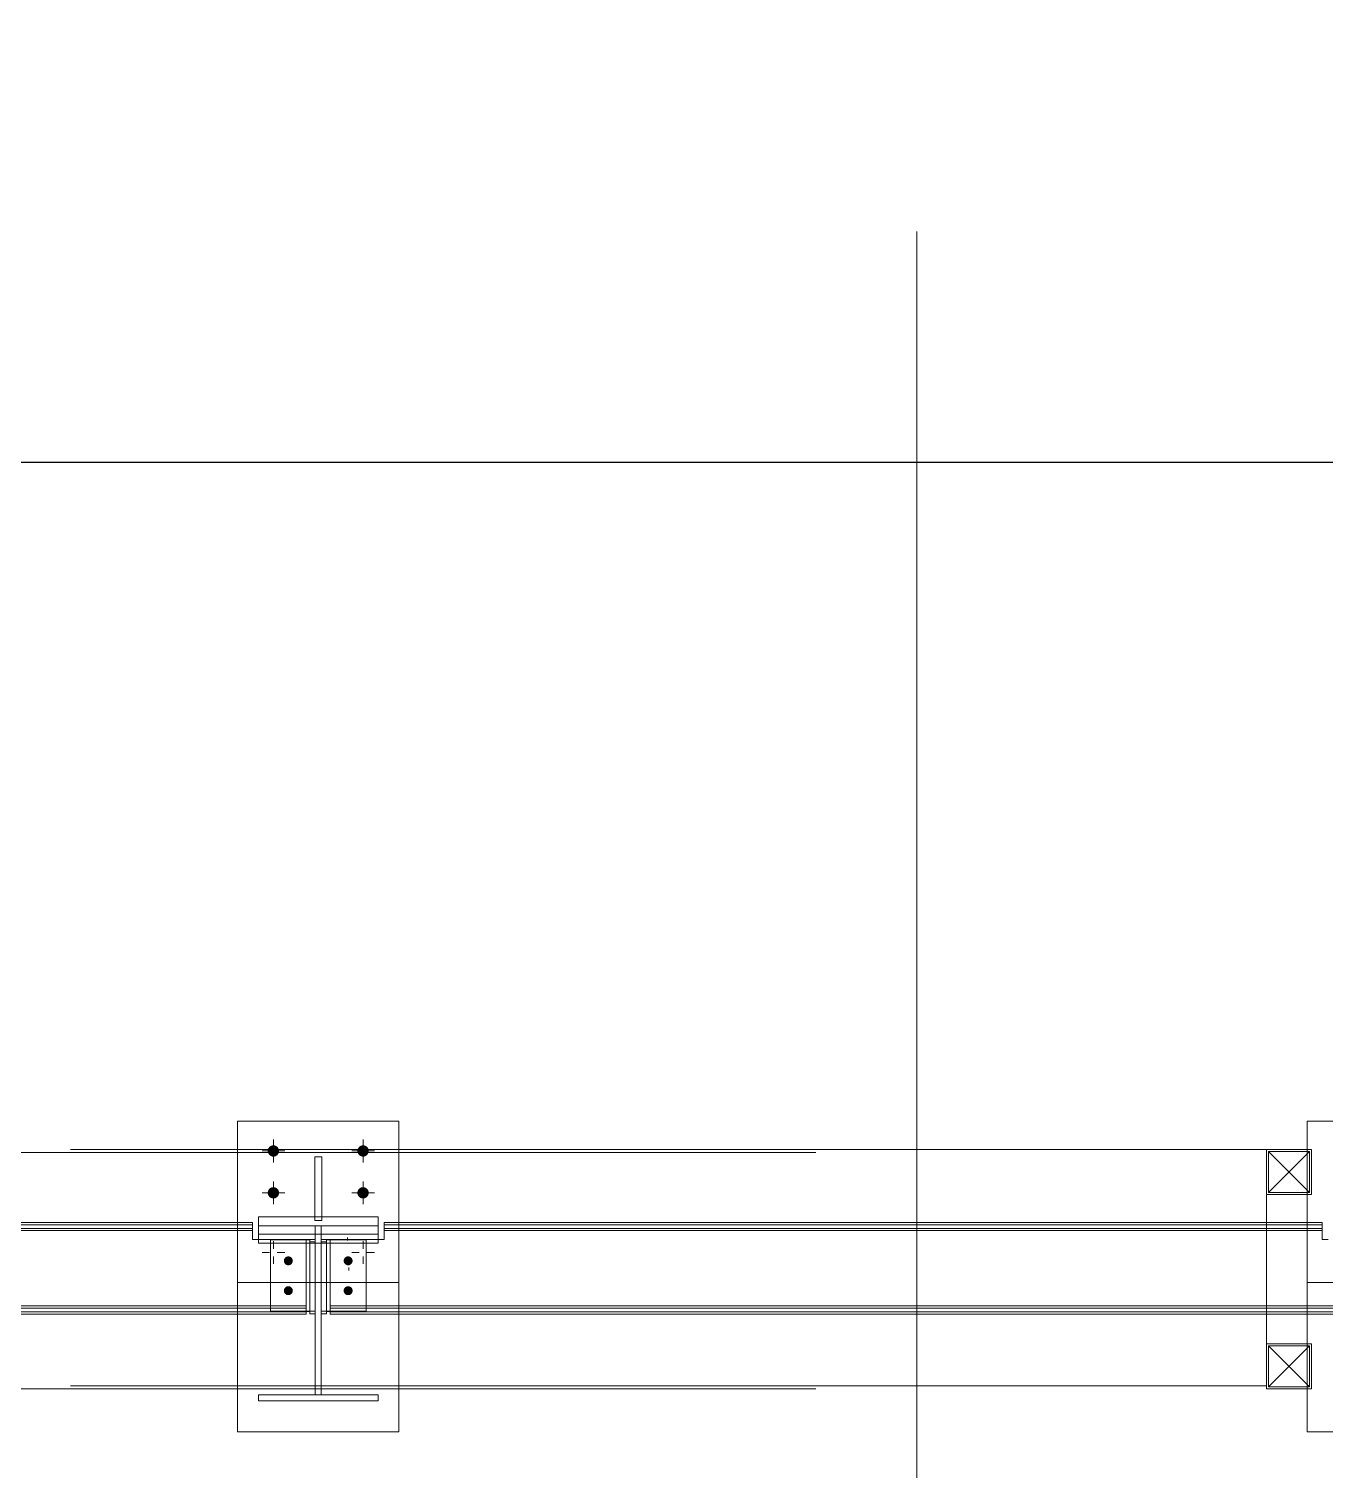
# Model space of a CAD drawing. Header units: millimetres. Extents: x 652937 to 1670132, y 1473552 to 2851037.
# Drawn here: x 663473.683 to 663475.851, y 1524559.302 to 1524561.713 of the extents above; entities that cross this region are included whole.
import ezdxf

# ---------------------------------------------------------------- set-up
doc = ezdxf.new("R2010")
doc.units = ezdxf.units.MM
for name, pattern in [('Grid Line', [22.225, 12.7, -3.175, 3.175, -3.175]), ('XKITLINE00', [0]), ('XKITLINE02', [4, 2, -2])]:
    doc.linetypes.add(name, pattern=pattern)
for name, color, linetype, lineweight in [('Bolt', 7, 'Continuous', 0), ('Part', 7, 'Continuous', 0), ('Z-030-M_GRID', 7, 'Continuous', 9)]:
    doc.layers.add(name, color=color, linetype=linetype, lineweight=lineweight)

# ---------------------------------------------------------------- blocks, each defined once
blk = doc.blocks.new('co')
at = {"layer": 'Bolt'}
for points in [[(663360.5592, 1524559.8378), (663360.5598, 1524559.8396), (663360.5607, 1524559.8412), (663360.5618, 1524559.8427), (663360.5633, 1524559.8438), (663360.5649, 1524559.8447), (663360.5667, 1524559.8453), (663360.5686, 1524559.8454), (663360.5704, 1524559.8453), (663360.5722, 1524559.8447), (663360.5738, 1524559.8438), (663360.5753, 1524559.8427), (663360.5765, 1524559.8412), (663360.5773, 1524559.8396), (663360.5779, 1524559.8378), (663360.5781, 1524559.8359), (663360.5779, 1524559.8341), (663360.5773, 1524559.8323), (663360.5765, 1524559.8307), (663360.5753, 1524559.8292), (663360.5738, 1524559.828), (663360.5722, 1524559.8272), (663360.5704, 1524559.8266), (663360.5686, 1524559.8264), (663360.5667, 1524559.8266), (663360.5649, 1524559.8272), (663360.5633, 1524559.828), (663360.5618, 1524559.8292), (663360.5607, 1524559.8307), (663360.5598, 1524559.8323), (663360.5592, 1524559.8341), (663360.5591, 1524559.8359)], [(663360.7092, 1524559.8378), (663360.7098, 1524559.8396), (663360.7107, 1524559.8412), (663360.7118, 1524559.8427), (663360.7133, 1524559.8438), (663360.7149, 1524559.8447), (663360.7167, 1524559.8453), (663360.7186, 1524559.8454), (663360.7204, 1524559.8453), (663360.7222, 1524559.8447), (663360.7238, 1524559.8438), (663360.7253, 1524559.8427), (663360.7265, 1524559.8412), (663360.7273, 1524559.8396), (663360.7279, 1524559.8378), (663360.7281, 1524559.8359), (663360.7279, 1524559.8341), (663360.7273, 1524559.8323), (663360.7265, 1524559.8307), (663360.7253, 1524559.8292), (663360.7238, 1524559.828), (663360.7222, 1524559.8272), (663360.7204, 1524559.8266), (663360.7186, 1524559.8264), (663360.7167, 1524559.8266), (663360.7149, 1524559.8272), (663360.7133, 1524559.828), (663360.7118, 1524559.8292), (663360.7107, 1524559.8307), (663360.7098, 1524559.8323), (663360.7092, 1524559.8341), (663360.7091, 1524559.8359)], [(663360.5592, 1524559.7678), (663360.5598, 1524559.7696), (663360.5607, 1524559.7712), (663360.5618, 1524559.7727), (663360.5633, 1524559.7738), (663360.5649, 1524559.7747), (663360.5667, 1524559.7753), (663360.5686, 1524559.7754), (663360.5704, 1524559.7753), (663360.5722, 1524559.7747), (663360.5738, 1524559.7738), (663360.5753, 1524559.7727), (663360.5765, 1524559.7712), (663360.5773, 1524559.7696), (663360.5779, 1524559.7678), (663360.5781, 1524559.7659), (663360.5779, 1524559.7641), (663360.5773, 1524559.7623), (663360.5765, 1524559.7607), (663360.5753, 1524559.7592), (663360.5738, 1524559.758), (663360.5722, 1524559.7572), (663360.5704, 1524559.7566), (663360.5686, 1524559.7564), (663360.5667, 1524559.7566), (663360.5649, 1524559.7572), (663360.5633, 1524559.758), (663360.5618, 1524559.7592), (663360.5607, 1524559.7607), (663360.5598, 1524559.7623), (663360.5592, 1524559.7641), (663360.5591, 1524559.7659)], [(663360.7092, 1524559.7678), (663360.7098, 1524559.7696), (663360.7107, 1524559.7712), (663360.7118, 1524559.7727), (663360.7133, 1524559.7738), (663360.7149, 1524559.7747), (663360.7167, 1524559.7753), (663360.7186, 1524559.7754), (663360.7204, 1524559.7753), (663360.7222, 1524559.7747), (663360.7238, 1524559.7738), (663360.7253, 1524559.7727), (663360.7265, 1524559.7712), (663360.7273, 1524559.7696), (663360.7279, 1524559.7678), (663360.7281, 1524559.7659), (663360.7279, 1524559.7641), (663360.7273, 1524559.7623), (663360.7265, 1524559.7607), (663360.7253, 1524559.7592), (663360.7238, 1524559.758), (663360.7222, 1524559.7572), (663360.7204, 1524559.7566), (663360.7186, 1524559.7564), (663360.7167, 1524559.7566), (663360.7149, 1524559.7572), (663360.7133, 1524559.758), (663360.7118, 1524559.7592), (663360.7107, 1524559.7607), (663360.7098, 1524559.7623), (663360.7092, 1524559.7641), (663360.7091, 1524559.7659)], [(663360.595, 1524559.6595), (663360.5964, 1524559.6591), (663360.5977, 1524559.6584), (663360.5989, 1524559.6575), (663360.5998, 1524559.6563), (663360.6005, 1524559.655), (663360.6009, 1524559.6536), (663360.6011, 1524559.6522), (663360.6009, 1524559.6507), (663360.6005, 1524559.6493), (663360.5998, 1524559.648), (663360.5989, 1524559.6469), (663360.5978, 1524559.646), (663360.5965, 1524559.6453), (663360.595, 1524559.6448), (663360.5936, 1524559.6447), (663360.5921, 1524559.6448), (663360.5907, 1524559.6453), (663360.5894, 1524559.6459), (663360.5883, 1524559.6469), (663360.5873, 1524559.648), (663360.5867, 1524559.6493), (663360.5862, 1524559.6507), (663360.5861, 1524559.6522), (663360.5862, 1524559.6536), (663360.5866, 1524559.655), (663360.5873, 1524559.6563), (663360.5883, 1524559.6575), (663360.5894, 1524559.6584), (663360.5907, 1524559.6591), (663360.5921, 1524559.6595), (663360.5936, 1524559.6597)], [(663360.695, 1524559.6595), (663360.6964, 1524559.6591), (663360.6977, 1524559.6584), (663360.6989, 1524559.6575), (663360.6998, 1524559.6563), (663360.7005, 1524559.655), (663360.7009, 1524559.6536), (663360.7011, 1524559.6522), (663360.7009, 1524559.6507), (663360.7005, 1524559.6493), (663360.6998, 1524559.648), (663360.6989, 1524559.6469), (663360.6978, 1524559.646), (663360.6965, 1524559.6453), (663360.6951, 1524559.6448), (663360.6936, 1524559.6447), (663360.6921, 1524559.6448), (663360.6907, 1524559.6453), (663360.6894, 1524559.6459), (663360.6883, 1524559.6469), (663360.6873, 1524559.648), (663360.6867, 1524559.6493), (663360.6862, 1524559.6507), (663360.6861, 1524559.6522), (663360.6862, 1524559.6536), (663360.6866, 1524559.655), (663360.6873, 1524559.6563), (663360.6883, 1524559.6575), (663360.6894, 1524559.6584), (663360.6907, 1524559.6591), (663360.6921, 1524559.6595), (663360.6936, 1524559.6597)], [(663360.595, 1524559.6096), (663360.5964, 1524559.6092), (663360.5977, 1524559.6085), (663360.5989, 1524559.6075), (663360.5998, 1524559.6064), (663360.6005, 1524559.6051), (663360.6009, 1524559.6037), (663360.6011, 1524559.6023), (663360.6009, 1524559.6008), (663360.6005, 1524559.5994), (663360.5998, 1524559.5981), (663360.5989, 1524559.597), (663360.5978, 1524559.596), (663360.5965, 1524559.5953), (663360.595, 1524559.5949), (663360.5936, 1524559.5948), (663360.5921, 1524559.5949), (663360.5907, 1524559.5953), (663360.5894, 1524559.596), (663360.5883, 1524559.5969), (663360.5873, 1524559.5981), (663360.5867, 1524559.5994), (663360.5862, 1524559.6008), (663360.5861, 1524559.6022), (663360.5862, 1524559.6037), (663360.5866, 1524559.6051), (663360.5873, 1524559.6064), (663360.5883, 1524559.6075), (663360.5894, 1524559.6085), (663360.5907, 1524559.6092), (663360.5921, 1524559.6096), (663360.5936, 1524559.6097)], [(663360.695, 1524559.6096), (663360.6964, 1524559.6092), (663360.6977, 1524559.6085), (663360.6989, 1524559.6075), (663360.6998, 1524559.6064), (663360.7005, 1524559.6051), (663360.7009, 1524559.6037), (663360.7011, 1524559.6023), (663360.7009, 1524559.6008), (663360.7005, 1524559.5994), (663360.6998, 1524559.5981), (663360.6989, 1524559.597), (663360.6978, 1524559.596), (663360.6965, 1524559.5953), (663360.6951, 1524559.5949), (663360.6936, 1524559.5948), (663360.6921, 1524559.5949), (663360.6907, 1524559.5953), (663360.6894, 1524559.596), (663360.6883, 1524559.5969), (663360.6873, 1524559.5981), (663360.6867, 1524559.5994), (663360.6862, 1524559.6008), (663360.6861, 1524559.6022), (663360.6862, 1524559.6037), (663360.6866, 1524559.6051), (663360.6873, 1524559.6064), (663360.6883, 1524559.6075), (663360.6894, 1524559.6085), (663360.6907, 1524559.6092), (663360.6921, 1524559.6096), (663360.6936, 1524559.6097)]]:
    blk.add_hatch(color=7, dxfattribs=at).paths.add_polyline_path(points, flags=17)
at = {"layer": 'Bolt', "color": 7, "linetype": 'XKITLINE00', "lineweight": 0}
for p, q in [((663360.5496, 1524559.8359), (663360.5876, 1524559.8359)), ((663360.5686, 1524559.8169), (663360.5686, 1524559.8549)), ((663360.6996, 1524559.8359), (663360.7376, 1524559.8359)), ((663360.7186, 1524559.8169), (663360.7186, 1524559.8549)), ((663360.5686, 1524559.7469), (663360.5686, 1524559.7849)), ((663360.7186, 1524559.7469), (663360.7186, 1524559.7849)), ((663360.5496, 1524559.7659), (663360.5876, 1524559.7659)), ((663360.6996, 1524559.7659), (663360.7376, 1524559.7659)), ((663360.5496, 1524559.6659), (663360.5622, 1524559.6659)), ((663360.5686, 1524559.6849), (663360.5686, 1524559.6723)), ((663360.5876, 1524559.6659), (663360.5749, 1524559.6659)), ((663360.6996, 1524559.6659), (663360.7122, 1524559.6659)), ((663360.7186, 1524559.6849), (663360.7186, 1524559.6723)), ((663360.7376, 1524559.6659), (663360.7249, 1524559.6659)), ((663360.5686, 1524559.6469), (663360.5686, 1524559.6596)), ((663360.5936, 1524559.6518), (663360.5936, 1524559.6543)), ((663360.6936, 1524559.6518), (663360.6936, 1524559.6543)), ((663360.7186, 1524559.6469), (663360.7186, 1524559.6596)), ((663360.5936, 1524559.6018), (663360.5936, 1524559.6043)), ((663360.6936, 1524559.6018), (663360.6936, 1524559.6043))]:
    blk.add_line(p, q, dxfattribs=at)
at = {"layer": 'Bolt', "color": 7, "linetype": 'XKITLINE02', "lineweight": 0}
for p, q in [((663360.6925, 1524559.6859), (663360.6925, 1524559.6911)), ((663360.6946, 1524559.636), (663360.6946, 1524559.6412))]:
    blk.add_line(p, q, dxfattribs=at)
at = {"layer": 'Part', "color": 7, "linetype": 'XKITLINE02', "lineweight": 0}
for p, q in [((663360.5086, 1524559.8859), (663360.5086, 1524559.3659)), ((663360.7786, 1524559.8859), (663360.5086, 1524559.8859)), ((663360.5086, 1524559.6159), (663360.5086, 1524559.8859)), ((663360.5086, 1524559.6159), (663360.5086, 1524559.8859)), ((663360.7786, 1524559.8859), (663360.7786, 1524559.3659)), ((663360.7786, 1524559.6159), (663360.7786, 1524559.8859)), ((663360.7786, 1524559.6159), (663360.7786, 1524559.8859)), ((663362.5676, 1524559.8859), (663362.2976, 1524559.8859)), ((663362.2976, 1524559.6159), (663362.2976, 1524559.8859)), ((663362.2976, 1524559.6159), (663362.2976, 1524559.8859)), ((663362.2976, 1524559.8859), (663362.2976, 1524559.3659)), ((663362.2295, 1524559.8381), (663355.4755, 1524559.8381)), ((663355.4755, 1524559.8331), (663362.2295, 1524559.8331)), ((663362.2295, 1524559.4381), (663362.2295, 1524559.8381)), ((663362.3045, 1524559.8381), (663362.2295, 1524559.8381)), ((663362.2295, 1524559.7631), (663362.2295, 1524559.8381)), ((663362.2295, 1524559.4431), (663362.2295, 1524559.8331)), ((663362.2295, 1524559.8331), (663362.2295, 1524559.8331)), ((663362.2327, 1524559.7663), (663362.3013, 1524559.8349)), ((663362.2327, 1524559.8349), (663362.3013, 1524559.7663)), ((663362.2327, 1524559.7663), (663362.3013, 1524559.8349)), ((663362.3013, 1524559.7663), (663362.2327, 1524559.8349)), ((663362.2327, 1524559.8349), (663362.2327, 1524559.8349)), ((663362.2327, 1524559.7663), (663362.2327, 1524559.8349)), ((663362.2327, 1524559.8349), (663362.3013, 1524559.8349)), ((663362.3013, 1524559.8349), (663362.3013, 1524559.8349)), ((663362.3013, 1524559.8349), (663362.3013, 1524559.7663)), ((663362.3045, 1524559.8381), (663362.3045, 1524559.8381)), ((663362.3045, 1524559.7631), (663362.3045, 1524559.8381)), ((663360.6376, 1524559.8259), (663360.6376, 1524559.7259)), ((663360.6496, 1524559.7259), (663360.6496, 1524559.8259)), ((663362.2295, 1524559.7631), (663362.3045, 1524559.7631)), ((663362.2327, 1524559.7663), (663362.2327, 1524559.7663)), ((663362.3013, 1524559.7663), (663362.2327, 1524559.7663)), ((663362.3013, 1524559.7663), (663362.3013, 1524559.7663)), ((663360.5086, 1524559.7165), (663360.5086, 1524559.5628)), ((663360.5336, 1524559.7165), (663360.5336, 1524559.7065)), ((663360.5436, 1524559.7109), (663360.5436, 1524559.7259)), ((663360.6496, 1524559.7259), (663360.6376, 1524559.7259)), ((663360.6376, 1524559.7259), (663360.6376, 1524559.7195)), ((663360.6496, 1524559.7259), (663360.6376, 1524559.7259)), ((663360.6496, 1524559.7195), (663360.6496, 1524559.7259)), ((663360.7436, 1524559.7259), (663360.7436, 1524559.7109)), ((663360.7536, 1524559.7065), (663360.7536, 1524559.7165)), ((663360.7786, 1524559.7165), (663360.7786, 1524559.5628)), ((663362.2976, 1524559.7165), (663362.2976, 1524559.5628)), ((663362.3226, 1524559.7165), (663362.3226, 1524559.7065)), ((663360.5336, 1524559.7065), (663358.9646, 1524559.7065)), ((663360.5336, 1524559.7029), (663358.9646, 1524559.7029)), ((663360.5336, 1524559.7065), (663360.5336, 1524559.7029)), ((663360.5336, 1524559.6879), (663360.5336, 1524559.7029)), ((663360.5336, 1524559.6876), (663360.5336, 1524559.6879)), ((663360.7436, 1524559.7109), (663360.5436, 1524559.7109)), ((663360.5436, 1524559.6967), (663360.5436, 1524559.6816)), ((663360.6236, 1524559.6879), (663360.5436, 1524559.6879)), ((663360.6236, 1524559.6876), (663360.5436, 1524559.6876)), ((663360.6386, 1524559.6876), (663360.5636, 1524559.6876)), ((663360.5636, 1524559.6876), (663360.5636, 1524559.6871)), ((663360.5636, 1524559.6876), (663360.5636, 1524559.5678)), ((663360.6236, 1524559.5731), (663360.6236, 1524559.6879)), ((663360.6236, 1524559.6879), (663360.6236, 1524559.6876)), ((663360.6236, 1524559.6876), (663360.6236, 1524559.5673)), ((663360.6386, 1524559.7109), (663360.6386, 1524559.5638)), ((663360.6486, 1524559.7109), (663360.6386, 1524559.7109)), ((663360.6386, 1524559.7109), (663360.6386, 1524559.6816)), ((663360.6386, 1524559.6837), (663360.6386, 1524559.6876)), ((663360.6386, 1524559.6876), (663360.6386, 1524559.5678)), ((663360.6486, 1524559.4281), (663360.6486, 1524559.7109)), ((663360.6486, 1524559.7109), (663360.6486, 1524559.6816)), ((663360.6486, 1524559.5678), (663360.6486, 1524559.6876)), ((663360.7236, 1524559.6876), (663360.6486, 1524559.6876)), ((663360.6486, 1524559.6837), (663360.6486, 1524559.6876)), ((663360.6636, 1524559.6879), (663360.6636, 1524559.5731)), ((663360.7436, 1524559.6879), (663360.6636, 1524559.6879)), ((663360.6636, 1524559.6876), (663360.6636, 1524559.6879)), ((663360.7436, 1524559.6876), (663360.6636, 1524559.6876)), ((663360.6636, 1524559.6876), (663360.6636, 1524559.5673)), ((663360.7236, 1524559.5678), (663360.7236, 1524559.6876)), ((663360.7236, 1524559.6871), (663360.7236, 1524559.6876)), ((663360.7436, 1524559.7109), (663360.7436, 1524559.6816)), ((663362.3226, 1524559.7065), (663360.7536, 1524559.7065)), ((663360.7536, 1524559.7029), (663360.7536, 1524559.7065)), ((663362.3226, 1524559.7029), (663360.7536, 1524559.7029)), ((663360.7536, 1524559.6879), (663360.7536, 1524559.7029)), ((663360.7536, 1524559.6876), (663360.7536, 1524559.6879)), ((663362.3226, 1524559.7065), (663362.3226, 1524559.7029)), ((663362.3226, 1524559.6879), (663362.3226, 1524559.7029)), ((663362.3226, 1524559.6876), (663362.3226, 1524559.6879)), ((663360.5636, 1524559.6871), (663360.6296, 1524559.6871)), ((663360.5636, 1524559.6871), (663360.5636, 1524559.6816)), ((663360.6296, 1524559.6871), (663360.6296, 1524559.6837)), ((663360.6296, 1524559.6871), (663360.6296, 1524559.5673)), ((663360.6296, 1524559.6837), (663360.6386, 1524559.6837)), ((663360.6296, 1524559.6837), (663360.6296, 1524559.6816)), ((663360.6386, 1524559.6837), (663360.6386, 1524559.6816)), ((663360.6486, 1524559.5638), (663360.6486, 1524559.6837)), ((663360.6486, 1524559.6837), (663360.6576, 1524559.6837)), ((663360.6576, 1524559.5673), (663360.6576, 1524559.6871)), ((663360.6576, 1524559.6871), (663360.7236, 1524559.6871)), ((663360.6576, 1524559.6837), (663360.6576, 1524559.6871)), ((663360.6576, 1524559.6837), (663360.6576, 1524559.6816)), ((663360.7236, 1524559.6871), (663360.7236, 1524559.6816)), ((663360.7786, 1524559.6159), (663360.5086, 1524559.6159)), ((663362.5676, 1524559.6159), (663362.2976, 1524559.6159)), ((663358.8746, 1524559.5767), (663360.6236, 1524559.5767)), ((663358.8746, 1524559.5731), (663360.6236, 1524559.5731)), ((663360.5636, 1524559.5678), (663360.6386, 1524559.5678)), ((663360.5636, 1524559.5673), (663360.5636, 1524559.5678)), ((663360.6236, 1524559.5667), (663360.6236, 1524559.5767)), ((663360.6236, 1524559.5767), (663360.6236, 1524559.5731)), ((663360.6296, 1524559.5638), (663360.6296, 1524559.5673)), ((663360.6386, 1524559.5638), (663360.6386, 1524559.5678)), ((663360.6486, 1524559.5678), (663360.7236, 1524559.5678)), ((663360.6486, 1524559.5638), (663360.6486, 1524559.5678)), ((663360.6576, 1524559.5673), (663360.6576, 1524559.5638)), ((663360.6636, 1524559.5731), (663360.6636, 1524559.5767)), ((663360.6636, 1524559.5767), (663360.6636, 1524559.5667)), ((663360.6636, 1524559.5767), (663362.4126, 1524559.5767)), ((663360.6636, 1524559.5731), (663362.4126, 1524559.5731)), ((663360.7236, 1524559.5678), (663360.7236, 1524559.5673)), ((663358.8746, 1524559.5667), (663360.6236, 1524559.5667)), ((663360.6236, 1524559.5667), (663360.6236, 1524559.5628)), ((663360.6486, 1524559.5638), (663360.6486, 1524559.5638)), ((663360.6636, 1524559.5667), (663360.6636, 1524559.5628)), ((663360.6636, 1524559.5667), (663362.4126, 1524559.5667)), ((663362.3045, 1524559.5131), (663362.2295, 1524559.5131)), ((663362.2295, 1524559.4381), (663362.2295, 1524559.5131)), ((663362.2327, 1524559.4413), (663362.3013, 1524559.5099)), ((663362.2327, 1524559.5099), (663362.3013, 1524559.4413)), ((663362.2327, 1524559.4413), (663362.3013, 1524559.5099)), ((663362.3013, 1524559.4413), (663362.2327, 1524559.5099)), ((663362.2327, 1524559.5099), (663362.2327, 1524559.5099)), ((663362.2327, 1524559.4413), (663362.2327, 1524559.5099)), ((663362.2327, 1524559.5099), (663362.3013, 1524559.5099)), ((663362.3013, 1524559.5099), (663362.3013, 1524559.5099)), ((663362.3013, 1524559.5099), (663362.3013, 1524559.4413)), ((663362.3045, 1524559.5131), (663362.3045, 1524559.5131)), ((663362.3045, 1524559.4381), (663362.3045, 1524559.5131)), ((663362.2295, 1524559.4431), (663355.4755, 1524559.4431)), ((663355.4755, 1524559.4381), (663362.2295, 1524559.4381)), ((663360.6386, 1524559.4281), (663360.6386, 1524559.4281)), ((663360.6386, 1524559.4281), (663360.6386, 1524559.4281)), ((663360.7436, 1524559.4281), (663360.7436, 1524559.4281)), ((663360.7436, 1524559.4181), (663360.7436, 1524559.4281)), ((663362.2295, 1524559.4381), (663362.3045, 1524559.4381)), ((663362.2327, 1524559.4413), (663362.2327, 1524559.4413)), ((663362.3013, 1524559.4413), (663362.2327, 1524559.4413)), ((663362.3013, 1524559.4413), (663362.3013, 1524559.4413)), ((663360.7436, 1524559.4181), (663360.7436, 1524559.4181))]:
    blk.add_line(p, q, dxfattribs=at)
at = {"layer": 'Part', "color": 7, "linetype": 'XKITLINE00', "lineweight": 0}
for p, q in [((663360.5086, 1524559.8859), (663360.5086, 1524559.8859)), ((663360.7786, 1524559.8859), (663360.5086, 1524559.8859)), ((663360.5086, 1524559.8859), (663360.5086, 1524559.7165)), ((663360.7786, 1524559.8859), (663360.7786, 1524559.8859)), ((663360.7786, 1524559.8859), (663360.7786, 1524559.7165)), ((663362.2976, 1524559.8859), (663362.2976, 1524559.8859)), ((663362.5676, 1524559.8859), (663362.2976, 1524559.8859)), ((663362.2976, 1524559.8859), (663362.2976, 1524559.7165)), ((663360.6496, 1524559.8259), (663360.6376, 1524559.8259)), ((663360.6376, 1524559.7195), (663360.6376, 1524559.8259)), ((663360.6496, 1524559.8259), (663360.6496, 1524559.7195)), ((663360.6496, 1524559.8259), (663360.6496, 1524559.8259)), ((663360.5336, 1524559.7165), (663358.9646, 1524559.7165)), ((663360.5336, 1524559.7126), (663358.9646, 1524559.7126)), ((663360.5336, 1524559.7126), (663360.5336, 1524559.7165)), ((663360.5336, 1524559.6876), (663360.5336, 1524559.7126)), ((663360.6376, 1524559.7259), (663360.5436, 1524559.7259)), ((663360.5436, 1524559.7259), (663360.5436, 1524559.6967)), ((663360.6496, 1524559.7195), (663360.6376, 1524559.7195)), ((663360.7436, 1524559.7259), (663360.6496, 1524559.7259)), ((663360.7436, 1524559.7259), (663360.7436, 1524559.6967)), ((663362.3226, 1524559.7165), (663360.7536, 1524559.7165)), ((663360.7536, 1524559.7165), (663360.7536, 1524559.7126)), ((663362.3226, 1524559.7126), (663360.7536, 1524559.7126)), ((663360.7536, 1524559.7126), (663360.7536, 1524559.6876)), ((663362.3226, 1524559.7126), (663362.3226, 1524559.7165)), ((663362.3226, 1524559.6876), (663362.3226, 1524559.7126)), ((663360.5436, 1524559.6879), (663360.5336, 1524559.6879)), ((663360.5436, 1524559.6876), (663360.5336, 1524559.6876)), ((663360.5436, 1524559.7109), (663360.5436, 1524559.6967)), ((663360.5436, 1524559.6816), (663360.5436, 1524559.6967)), ((663360.5436, 1524559.6967), (663360.7436, 1524559.6967)), ((663360.7436, 1524559.6967), (663360.7436, 1524559.6816)), ((663360.7536, 1524559.6879), (663360.7436, 1524559.6879)), ((663360.7536, 1524559.6876), (663360.7436, 1524559.6876)), ((663362.3326, 1524559.6879), (663362.3226, 1524559.6879)), ((663362.3326, 1524559.6876), (663362.3226, 1524559.6876)), ((663360.7436, 1524559.6816), (663360.5436, 1524559.6816)), ((663360.5636, 1524559.6816), (663360.5636, 1524559.5673)), ((663360.6296, 1524559.6816), (663360.6296, 1524559.5638)), ((663360.6386, 1524559.6816), (663360.6386, 1524559.5638)), ((663360.6386, 1524559.4281), (663360.6386, 1524559.6816)), ((663360.6386, 1524559.6816), (663360.6486, 1524559.6816)), ((663360.6486, 1524559.6816), (663360.6486, 1524559.4281)), ((663360.6576, 1524559.6816), (663360.6576, 1524559.5638)), ((663360.7236, 1524559.6816), (663360.7236, 1524559.5673)), ((663360.6296, 1524559.5673), (663360.5636, 1524559.5673)), ((663360.6236, 1524559.5673), (663360.6236, 1524559.5628)), ((663360.7236, 1524559.5673), (663360.6576, 1524559.5673)), ((663360.6636, 1524559.5673), (663360.6636, 1524559.5628)), ((663358.8746, 1524559.5628), (663360.6236, 1524559.5628)), ((663360.5086, 1524559.5628), (663360.5086, 1524559.3659)), ((663360.6386, 1524559.5638), (663360.6296, 1524559.5638)), ((663360.6386, 1524559.5638), (663360.6386, 1524559.4281)), ((663360.6486, 1524559.5638), (663360.6576, 1524559.5638)), ((663360.6636, 1524559.5628), (663362.4126, 1524559.5628)), ((663360.7786, 1524559.5628), (663360.7786, 1524559.3659)), ((663362.2976, 1524559.5628), (663362.2976, 1524559.3659)), ((663360.5436, 1524559.4181), (663360.5436, 1524559.4281)), ((663360.5436, 1524559.4181), (663360.5436, 1524559.4281)), ((663360.5436, 1524559.4281), (663360.5436, 1524559.4281)), ((663360.5436, 1524559.4281), (663360.7436, 1524559.4281)), ((663360.6486, 1524559.4281), (663360.6386, 1524559.4281)), ((663360.7436, 1524559.4281), (663360.7436, 1524559.4181)), ((663360.5436, 1524559.4181), (663360.5436, 1524559.4181)), ((663360.7436, 1524559.4181), (663360.5436, 1524559.4181)), ((663360.5086, 1524559.3659), (663360.5086, 1524559.3659)), ((663360.7786, 1524559.3659), (663360.5086, 1524559.3659)), ((663360.7786, 1524559.3659), (663360.7786, 1524559.3659)), ((663362.2976, 1524559.3659), (663362.2976, 1524559.3659)), ((663362.5676, 1524559.3659), (663362.2976, 1524559.3659))]:
    blk.add_line(p, q, dxfattribs=at)

msp = doc.modelspace()

# ---------------------------------------------------------------- linework, layer by layer
at = {"color": 7}
msp.add_lwpolyline([(663468.4763, 1524560.9881), (663476.238, 1524560.9881), (663476.238, 1524559.2381), (663459.474, 1524559.2381), (663459.474, 1524559.5131)], dxfattribs=at)
at = {"layer": 'Z-030-M_GRID', "color": 7, "linetype": 'Grid Line'}
msp.add_line((663475.168, 1524548.6739), (663475.168, 1524570.3058), dxfattribs=at)

# ---------------------------------------------------------------- block references
at = {"color": 7}
msp.add_blockref('co', (113.5234, 0), dxfattribs=at)

doc.saveas('drawing.dxf')
